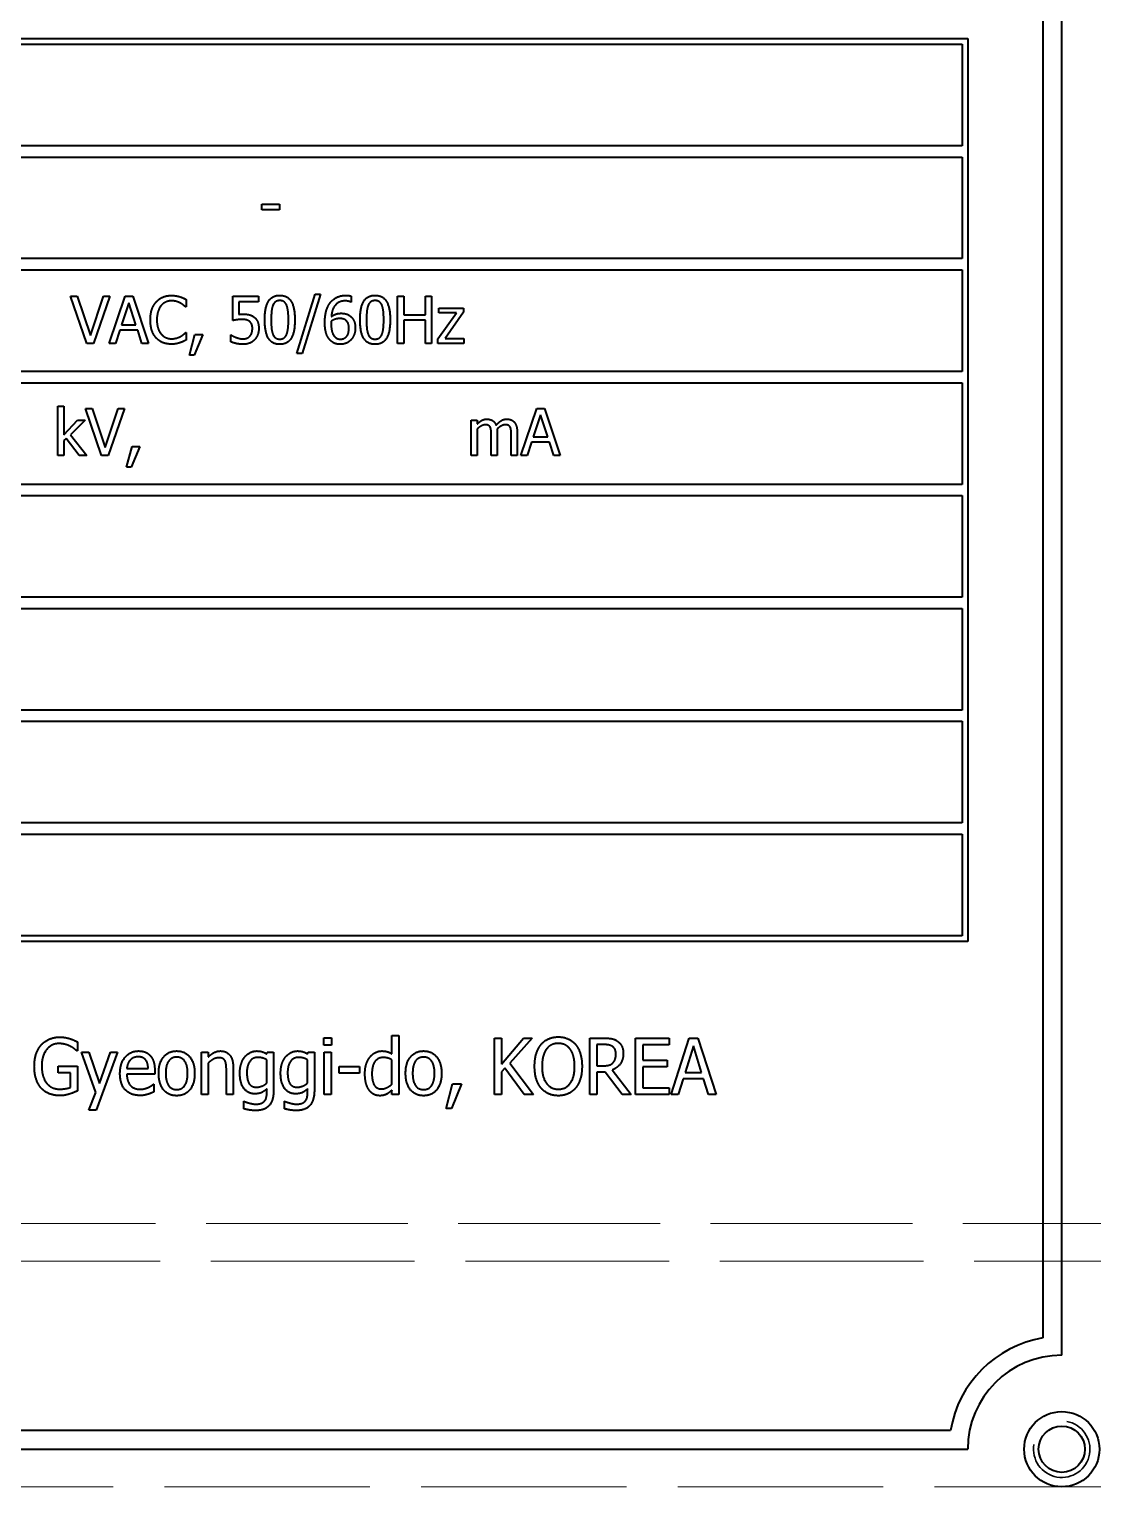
# Model space of a CAD drawing. Header units: millimetres. Extents: x 0 to 5945, y 0 to 4205.
# Drawn here: x 4802 to 4858.5, y 1666.7 to 1744.2 of the extents above; entities that cross this region are included whole.
import ezdxf

# ---------------------------------------------------------------- set-up
doc = ezdxf.new("R2010")
doc.units = ezdxf.units.MM
doc.header["$LTSCALE"] = 5
doc.linetypes.add('DASHED', pattern=[0.2067, 0.1654, -0.0413])
for name, color, linetype, lineweight in [('가려진 것(ISO)', 2, 'DASHED', 18), ('가시적인 것(ISO)', 3, 'Continuous', 40), ('가시적인 좁은 것(ISO)', 3, 'Continuous', 35)]:
    doc.layers.add(name, color=color, linetype=linetype, lineweight=lineweight)

msp = doc.modelspace()

# ---------------------------------------------------------------- linework, layer by layer
at = {"layer": '가려진 것(ISO)', "ltscale": 12.977034}
msp.add_line((5009.874, 1680.721), (4553.874, 1680.721), dxfattribs=at)
at = {"layer": '가려진 것(ISO)', "ltscale": 13.090868}
msp.add_line((5011.874, 1678.721), (4551.874, 1678.721), dxfattribs=at)
at = {"layer": '가려진 것(ISO)', "ltscale": 13.204701}
msp.add_line((4549.874, 1666.721), (5013.874, 1666.721), dxfattribs=at)
at = {"layer": '가시적인 것(ISO)'}
for p, q in [((4856.874, 1673.721), (4856.874, 1773.721)), ((4855.874, 1772.805), (4855.874, 1674.637)), ((4759.874, 1743.721), (4851.874, 1743.721)), ((4760.174, 1743.421), (4851.574, 1743.421)), ((4851.574, 1743.421), (4851.574, 1738.021)), ((4851.874, 1743.721), (4851.874, 1695.721)), ((4851.574, 1738.021), (4760.174, 1738.021)), ((4760.174, 1737.421), (4851.574, 1737.421)), ((4851.574, 1737.421), (4851.574, 1732.021)), ((4814.344, 1734.613), (4814.344, 1734.917)), ((4814.344, 1734.917), (4815.29, 1734.917)), ((4815.29, 1734.613), (4814.344, 1734.613)), ((4815.29, 1734.917), (4815.29, 1734.613)), ((4851.574, 1732.021), (4760.174, 1732.021)), ((4760.174, 1731.421), (4851.574, 1731.421)), ((4851.574, 1731.421), (4851.574, 1726.021)), ((4805.036, 1727.517), (4804.175, 1730.017)), ((4804.175, 1730.017), (4804.532, 1730.017)), ((4804.532, 1730.017), (4805.225, 1727.941)), ((4805.225, 1727.941), (4805.918, 1730.017)), ((4806.256, 1730.017), (4805.395, 1727.517)), ((4805.918, 1730.017), (4806.256, 1730.017)), ((4806.226, 1727.517), (4807.068, 1730.017)), ((4807.068, 1730.017), (4807.478, 1730.017)), ((4807.478, 1730.017), (4808.32, 1727.517)), ((4810.312, 1729.851), (4810.312, 1729.45)), ((4812.796, 1728.729), (4812.796, 1730.017)), ((4812.796, 1730.017), (4814.167, 1730.017)), ((4814.167, 1730.017), (4814.167, 1729.723)), ((4816.195, 1726.974), (4817.17, 1730.129)), ((4817.457, 1730.129), (4816.479, 1726.974)), ((4817.17, 1730.129), (4817.457, 1730.129)), ((4819.096, 1730.029), (4819.096, 1729.707)), ((4821.556, 1727.517), (4821.556, 1730.017)), ((4821.556, 1730.017), (4821.888, 1730.017)), ((4821.888, 1730.017), (4821.888, 1729.037)), ((4823.039, 1729.037), (4823.039, 1730.017)), ((4823.039, 1730.017), (4823.371, 1730.017)), ((4823.371, 1730.017), (4823.371, 1727.517)), ((4807.265, 1729.677), (4806.88, 1728.5)), ((4807.652, 1728.5), (4807.265, 1729.677)), ((4810.312, 1729.45), (4810.286, 1729.45)), ((4814.167, 1729.723), (4813.118, 1729.723)), ((4813.118, 1729.723), (4813.118, 1729.057)), ((4819.096, 1729.707), (4819.082, 1729.707)), ((4821.888, 1729.037), (4823.039, 1729.037)), ((4823.707, 1727.752), (4824.688, 1729.134)), ((4823.748, 1729.134), (4823.748, 1729.393)), ((4823.748, 1729.393), (4825.067, 1729.393)), ((4824.688, 1729.134), (4823.748, 1729.134)), ((4825.067, 1729.168), (4824.082, 1727.783)), ((4825.067, 1729.393), (4825.067, 1729.168)), ((4806.88, 1728.5), (4807.652, 1728.5)), ((4823.039, 1728.741), (4821.888, 1728.741)), ((4821.888, 1728.741), (4821.888, 1727.517)), ((4823.039, 1727.517), (4823.039, 1728.741)), ((4805.395, 1727.517), (4805.036, 1727.517)), ((4806.562, 1727.517), (4806.226, 1727.517)), ((4806.789, 1728.216), (4806.562, 1727.517)), ((4807.743, 1728.216), (4806.789, 1728.216)), ((4807.97, 1727.517), (4807.743, 1728.216)), ((4808.32, 1727.517), (4807.97, 1727.517)), ((4810.288, 1728.085), (4810.312, 1728.085)), ((4810.312, 1728.085), (4810.312, 1727.687)), ((4810.492, 1726.895), (4810.788, 1727.995)), ((4811.207, 1727.995), (4810.737, 1726.895)), ((4810.788, 1727.995), (4811.207, 1727.995)), ((4812.692, 1727.606), (4812.692, 1727.961)), ((4812.692, 1727.961), (4812.717, 1727.961)), ((4821.888, 1727.517), (4821.556, 1727.517)), ((4823.371, 1727.517), (4823.039, 1727.517)), ((4823.707, 1727.517), (4823.707, 1727.752)), ((4825.085, 1727.517), (4823.707, 1727.517)), ((4824.082, 1727.783), (4825.085, 1727.783)), ((4825.085, 1727.783), (4825.085, 1727.517)), ((4810.737, 1726.895), (4810.492, 1726.895)), ((4816.479, 1726.974), (4816.195, 1726.974)), ((4851.574, 1726.021), (4760.174, 1726.021)), ((4760.174, 1725.421), (4851.574, 1725.421)), ((4851.574, 1725.421), (4851.574, 1720.021)), ((4803.491, 1721.56), (4803.491, 1724.171)), ((4803.491, 1724.171), (4803.807, 1724.171)), ((4803.807, 1724.171), (4803.807, 1722.644)), ((4805.82, 1721.56), (4804.959, 1724.06)), ((4804.959, 1724.06), (4805.316, 1724.06)), ((4805.316, 1724.06), (4806.009, 1721.983)), ((4806.009, 1721.983), (4806.702, 1724.06)), ((4807.04, 1724.06), (4806.179, 1721.56)), ((4806.702, 1724.06), (4807.04, 1724.06)), ((4828.118, 1721.56), (4828.961, 1724.06)), ((4829.157, 1723.719), (4828.772, 1722.542)), ((4828.961, 1724.06), (4829.37, 1724.06)), ((4829.544, 1722.542), (4829.157, 1723.719)), ((4829.37, 1724.06), (4830.213, 1721.56)), ((4803.807, 1722.644), (4804.548, 1723.436)), ((4804.941, 1723.436), (4804.171, 1722.652)), ((4804.548, 1723.436), (4804.941, 1723.436)), ((4825.476, 1721.56), (4825.476, 1723.436)), ((4825.476, 1723.436), (4825.792, 1723.436)), ((4825.792, 1723.436), (4825.792, 1723.229)), ((4825.792, 1722.962), (4825.792, 1721.56)), ((4803.932, 1722.465), (4803.807, 1722.344)), ((4803.807, 1722.344), (4803.807, 1721.56)), ((4804.629, 1721.56), (4803.932, 1722.465)), ((4804.171, 1722.652), (4805.044, 1721.56)), ((4826.54, 1721.56), (4826.54, 1722.646)), ((4826.856, 1722.796), (4826.856, 1721.56)), ((4827.603, 1721.56), (4827.603, 1722.646)), ((4827.919, 1722.796), (4827.919, 1721.56)), ((4828.681, 1722.259), (4828.454, 1721.56)), ((4829.635, 1722.259), (4828.681, 1722.259)), ((4828.772, 1722.542), (4829.544, 1722.542)), ((4829.862, 1721.56), (4829.635, 1722.259)), ((4803.807, 1721.56), (4803.491, 1721.56)), ((4805.044, 1721.56), (4804.629, 1721.56)), ((4806.179, 1721.56), (4805.82, 1721.56)), ((4807.149, 1720.938), (4807.445, 1722.038)), ((4807.865, 1722.038), (4807.395, 1720.938)), ((4807.445, 1722.038), (4807.865, 1722.038)), ((4825.792, 1721.56), (4825.476, 1721.56)), ((4826.856, 1721.56), (4826.54, 1721.56)), ((4827.919, 1721.56), (4827.603, 1721.56)), ((4828.454, 1721.56), (4828.118, 1721.56)), ((4830.213, 1721.56), (4829.862, 1721.56)), ((4807.395, 1720.938), (4807.149, 1720.938)), ((4851.574, 1720.021), (4760.174, 1720.021)), ((4760.174, 1719.421), (4851.574, 1719.421)), ((4851.574, 1719.421), (4851.574, 1714.021)), ((4851.574, 1714.021), (4760.174, 1714.021)), ((4760.174, 1713.421), (4851.574, 1713.421)), ((4851.574, 1713.421), (4851.574, 1708.021)), ((4851.574, 1708.021), (4760.174, 1708.021)), ((4760.174, 1707.421), (4851.574, 1707.421)), ((4851.574, 1707.421), (4851.574, 1702.021)), ((4851.574, 1702.021), (4760.174, 1702.021)), ((4760.174, 1701.421), (4851.574, 1701.421)), ((4851.574, 1701.421), (4851.574, 1696.021)), ((4851.874, 1695.721), (4759.874, 1695.721)), ((4851.574, 1696.021), (4760.174, 1696.021)), ((4804.538, 1690.376), (4804.538, 1689.894)), ((4817.641, 1690.205), (4817.641, 1690.599)), ((4817.641, 1690.599), (4818.05, 1690.599)), ((4818.05, 1690.599), (4818.05, 1690.205)), ((4821.259, 1689.741), (4821.259, 1690.714)), ((4821.259, 1690.714), (4821.619, 1690.714)), ((4821.619, 1690.714), (4821.619, 1687.58)), ((4826.707, 1687.58), (4826.707, 1690.58)), ((4826.707, 1690.58), (4827.086, 1690.58)), ((4827.086, 1689.199), (4828.253, 1690.58)), ((4827.086, 1690.58), (4827.086, 1689.199)), ((4828.715, 1690.58), (4827.536, 1689.24)), ((4828.253, 1690.58), (4828.715, 1690.58)), ((4831.781, 1690.58), (4832.515, 1690.58)), ((4831.781, 1687.58), (4831.781, 1690.58)), ((4834.212, 1687.58), (4834.212, 1690.58)), ((4834.212, 1690.58), (4835.994, 1690.58)), ((4835.994, 1690.58), (4835.994, 1690.225)), ((4836.101, 1687.58), (4837.061, 1690.58)), ((4837.061, 1690.58), (4837.53, 1690.58)), ((4837.53, 1690.58), (4838.491, 1687.58)), ((4804.538, 1689.894), (4804.506, 1689.894)), ((4805.525, 1687.692), (4804.749, 1689.831)), ((4804.749, 1689.831), (4805.138, 1689.831)), ((4805.138, 1689.831), (4805.719, 1688.166)), ((4806.677, 1689.831), (4805.527, 1686.751)), ((4805.719, 1688.166), (4806.3, 1689.831)), ((4806.3, 1689.831), (4806.677, 1689.831)), ((4811.138, 1687.58), (4811.138, 1689.831)), ((4811.138, 1689.831), (4811.498, 1689.831)), ((4811.498, 1689.831), (4811.498, 1689.581)), ((4814.61, 1689.736), (4814.632, 1689.831)), ((4814.632, 1689.831), (4814.97, 1689.831)), ((4814.97, 1689.831), (4814.97, 1687.838)), ((4816.776, 1689.736), (4816.798, 1689.831)), ((4816.798, 1689.831), (4817.136, 1689.831)), ((4817.136, 1689.831), (4817.136, 1687.838)), ((4818.05, 1690.205), (4817.641, 1690.205)), ((4817.663, 1687.58), (4817.663, 1689.831)), ((4817.663, 1689.831), (4818.023, 1689.831)), ((4818.023, 1689.831), (4818.023, 1687.58)), ((4832.534, 1690.235), (4832.16, 1690.235)), ((4832.16, 1690.235), (4832.16, 1689.107)), ((4835.994, 1690.225), (4834.591, 1690.225)), ((4834.591, 1690.225), (4834.591, 1689.403)), ((4837.285, 1690.171), (4836.847, 1688.759)), ((4837.725, 1688.759), (4837.285, 1690.171)), ((4803.517, 1688.739), (4803.517, 1689.09)), ((4803.517, 1689.09), (4804.55, 1689.09)), ((4804.175, 1688.739), (4803.517, 1688.739)), ((4804.175, 1687.964), (4804.175, 1688.739)), ((4804.55, 1689.09), (4804.55, 1687.779)), ((4807.166, 1688.956), (4808.299, 1688.956)), ((4808.649, 1688.873), (4808.649, 1688.667)), ((4811.498, 1689.262), (4811.498, 1687.58)), ((4812.458, 1687.58), (4812.458, 1688.863)), ((4812.818, 1689.041), (4812.818, 1687.58)), ((4814.61, 1688.19), (4814.61, 1689.427)), ((4816.776, 1688.19), (4816.776, 1689.427)), ((4818.463, 1688.71), (4818.463, 1689.075)), ((4818.463, 1689.075), (4819.542, 1689.075)), ((4819.542, 1689.075), (4819.542, 1688.71)), ((4821.259, 1688.127), (4821.259, 1689.427)), ((4827.254, 1688.975), (4827.086, 1688.778)), ((4827.086, 1688.778), (4827.086, 1687.58)), ((4828.292, 1687.58), (4827.254, 1688.975)), ((4827.536, 1689.24), (4828.783, 1687.58)), ((4832.16, 1689.107), (4832.493, 1689.107)), ((4832.593, 1688.773), (4832.16, 1688.773)), ((4832.16, 1688.773), (4832.16, 1687.58)), ((4833.495, 1687.58), (4832.593, 1688.773)), ((4832.972, 1688.885), (4833.986, 1687.58)), ((4834.591, 1689.403), (4835.899, 1689.403)), ((4835.899, 1689.048), (4834.591, 1689.048)), ((4834.591, 1689.048), (4834.591, 1687.935)), ((4835.899, 1689.403), (4835.899, 1689.048)), ((4836.847, 1688.759), (4837.725, 1688.759)), ((4808.649, 1688.667), (4807.166, 1688.667)), ((4808.585, 1688.132), (4808.607, 1688.132)), ((4808.607, 1688.132), (4808.607, 1687.718)), ((4819.542, 1688.71), (4818.463, 1688.71)), ((4824.147, 1686.833), (4824.483, 1688.154)), ((4824.961, 1688.154), (4824.427, 1686.833)), ((4824.483, 1688.154), (4824.961, 1688.154)), ((4836.743, 1688.419), (4836.485, 1687.58)), ((4837.832, 1688.419), (4836.743, 1688.419)), ((4838.089, 1687.58), (4837.832, 1688.419)), ((4805.143, 1686.751), (4805.525, 1687.692)), ((4811.498, 1687.58), (4811.138, 1687.58)), ((4812.818, 1687.58), (4812.458, 1687.58)), ((4813.38, 1686.826), (4813.38, 1687.22)), ((4813.38, 1687.22), (4813.399, 1687.22)), ((4814.61, 1687.682), (4814.61, 1687.879)), ((4815.546, 1686.826), (4815.546, 1687.22)), ((4815.546, 1687.22), (4815.565, 1687.22)), ((4816.776, 1687.682), (4816.776, 1687.879)), ((4818.023, 1687.58), (4817.663, 1687.58)), ((4821.259, 1687.58), (4821.259, 1687.808)), ((4821.619, 1687.58), (4821.259, 1687.58)), ((4827.086, 1687.58), (4826.707, 1687.58)), ((4828.783, 1687.58), (4828.292, 1687.58)), ((4832.16, 1687.58), (4831.781, 1687.58)), ((4833.986, 1687.58), (4833.495, 1687.58)), ((4835.994, 1687.58), (4834.212, 1687.58)), ((4834.591, 1687.935), (4835.994, 1687.935)), ((4835.994, 1687.935), (4835.994, 1687.58)), ((4836.485, 1687.58), (4836.101, 1687.58)), ((4838.491, 1687.58), (4838.089, 1687.58)), ((4805.527, 1686.751), (4805.143, 1686.751)), ((4824.427, 1686.833), (4824.147, 1686.833)), ((4850.958, 1669.721), (4712.79, 1669.721)), ((4711.874, 1668.721), (4851.874, 1668.721))]:
    msp.add_line(p, q, dxfattribs=at)
for radius in [2, 1.229]:
    msp.add_circle((4856.874, 1668.721), radius, dxfattribs=at)
for radius, start, end in [(6, 99.59407, 170.40593), (5, 90, 180)]:
    msp.add_arc((4856.874, 1668.721), radius, start, end, dxfattribs=at)
for points in [[(4808.728, 1729.717), (4808.878, 1729.886), (4809.287, 1730.062), (4809.54, 1730.062)], [(4809.54, 1730.062), (4809.666, 1730.062), (4809.886, 1730.025), (4809.98, 1729.997)], [(4809.98, 1729.997), (4810.061, 1729.971), (4810.229, 1729.896), (4810.312, 1729.851)], [(4814.5, 1728.765), (4814.5, 1729.442), (4814.891, 1730.068), (4815.3, 1730.068)], [(4815.3, 1730.068), (4815.711, 1730.068), (4816.098, 1729.42), (4816.098, 1728.767)], [(4817.966, 1729.661), (4818.102, 1729.851), (4818.531, 1730.064), (4818.813, 1730.064)], [(4818.813, 1730.064), (4818.896, 1730.064), (4819.042, 1730.048), (4819.096, 1730.029)], [(4819.566, 1728.765), (4819.566, 1729.442), (4819.957, 1730.068), (4820.367, 1730.068)], [(4820.367, 1730.068), (4820.778, 1730.068), (4821.165, 1729.42), (4821.165, 1728.767)], [(4808.416, 1728.765), (4808.416, 1729.079), (4808.576, 1729.545), (4808.728, 1729.717)], [(4808.985, 1729.521), (4808.88, 1729.393), (4808.762, 1729.006), (4808.762, 1728.765)], [(4809.538, 1729.778), (4809.378, 1729.778), (4809.092, 1729.647), (4808.985, 1729.521)], [(4810.004, 1729.659), (4809.909, 1729.711), (4809.684, 1729.778), (4809.538, 1729.778)], [(4810.286, 1729.45), (4810.241, 1729.491), (4810.103, 1729.604), (4810.004, 1729.659)], [(4813.118, 1729.057), (4813.179, 1729.065), (4813.296, 1729.071), (4813.345, 1729.071)], [(4813.345, 1729.071), (4813.537, 1729.071), (4813.803, 1729.008), (4813.924, 1728.915)], [(4814.927, 1729.527), (4814.876, 1729.399), (4814.84, 1729.01), (4814.84, 1728.765)], [(4815.3, 1729.79), (4815.16, 1729.79), (4814.98, 1729.659), (4814.927, 1729.527)], [(4815.666, 1729.531), (4815.616, 1729.659), (4815.44, 1729.79), (4815.3, 1729.79)], [(4815.758, 1728.767), (4815.758, 1729.025), (4815.717, 1729.403), (4815.666, 1729.531)], [(4817.692, 1728.615), (4817.692, 1728.941), (4817.826, 1729.466), (4817.966, 1729.661)], [(4818.768, 1729.774), (4818.456, 1729.774), (4818.073, 1729.353), (4818.037, 1728.939)], [(4818.037, 1728.939), (4818.156, 1729.023), (4818.408, 1729.114), (4818.557, 1729.114)], [(4818.557, 1729.114), (4818.703, 1729.114), (4818.922, 1729.055), (4819.042, 1728.966)], [(4819.082, 1729.707), (4819.036, 1729.732), (4818.865, 1729.774), (4818.768, 1729.774)], [(4819.994, 1729.527), (4819.943, 1729.399), (4819.907, 1729.01), (4819.907, 1728.765)], [(4820.367, 1729.79), (4820.227, 1729.79), (4820.047, 1729.659), (4819.994, 1729.527)], [(4820.733, 1729.531), (4820.683, 1729.659), (4820.506, 1729.79), (4820.367, 1729.79)], [(4820.824, 1728.767), (4820.824, 1729.025), (4820.784, 1729.403), (4820.733, 1729.531)], [(4808.73, 1727.801), (4808.58, 1727.963), (4808.416, 1728.449), (4808.416, 1728.765)], [(4808.762, 1728.765), (4808.762, 1728.508), (4808.886, 1728.137), (4808.993, 1728.01)], [(4813.29, 1728.79), (4813.152, 1728.79), (4812.879, 1728.747), (4812.796, 1728.729)], [(4813.699, 1728.674), (4813.628, 1728.737), (4813.418, 1728.79), (4813.29, 1728.79)], [(4813.841, 1728.313), (4813.841, 1728.447), (4813.768, 1728.617), (4813.699, 1728.674)], [(4813.713, 1727.906), (4813.776, 1727.981), (4813.841, 1728.18), (4813.841, 1728.313)], [(4813.924, 1728.915), (4814.048, 1728.822), (4814.181, 1728.538), (4814.181, 1728.311)], [(4814.181, 1728.311), (4814.181, 1728.131), (4814.066, 1727.823), (4813.961, 1727.71)], [(4815.3, 1727.465), (4814.886, 1727.465), (4814.5, 1728.107), (4814.5, 1728.765)], [(4814.84, 1728.765), (4814.84, 1728.502), (4814.872, 1728.149), (4814.925, 1728.012)], [(4816.098, 1728.767), (4816.098, 1728.095), (4815.707, 1727.465), (4815.3, 1727.465)], [(4815.668, 1728.006), (4815.717, 1728.129), (4815.758, 1728.51), (4815.758, 1728.767)], [(4817.968, 1727.691), (4817.838, 1727.827), (4817.692, 1728.283), (4817.692, 1728.615)], [(4818.037, 1728.698), (4818.035, 1728.662), (4818.031, 1728.593), (4818.031, 1728.54)], [(4818.031, 1728.54), (4818.031, 1728.281), (4818.132, 1727.963), (4818.209, 1727.88)], [(4818.483, 1728.836), (4818.365, 1728.836), (4818.144, 1728.765), (4818.037, 1728.698)], [(4818.803, 1728.749), (4818.736, 1728.802), (4818.57, 1728.836), (4818.483, 1728.836)], [(4818.521, 1727.738), (4818.724, 1727.738), (4818.973, 1728.026), (4818.973, 1728.313)], [(4818.973, 1728.313), (4818.973, 1728.467), (4818.892, 1728.676), (4818.803, 1728.749)], [(4819.042, 1728.966), (4819.179, 1728.862), (4819.313, 1728.542), (4819.313, 1728.328)], [(4819.313, 1728.328), (4819.313, 1728.135), (4819.186, 1727.809), (4819.078, 1727.7)], [(4820.367, 1727.465), (4819.953, 1727.465), (4819.566, 1728.107), (4819.566, 1728.765)], [(4819.907, 1728.765), (4819.907, 1728.502), (4819.939, 1728.149), (4819.992, 1728.012)], [(4821.165, 1728.767), (4821.165, 1728.095), (4820.774, 1727.465), (4820.367, 1727.465)], [(4820.735, 1728.006), (4820.784, 1728.129), (4820.824, 1728.51), (4820.824, 1728.767)], [(4809.534, 1727.473), (4809.291, 1727.473), (4808.88, 1727.637), (4808.73, 1727.801)], [(4808.993, 1728.01), (4809.098, 1727.886), (4809.38, 1727.76), (4809.538, 1727.76)], [(4809.98, 1727.546), (4809.87, 1727.509), (4809.684, 1727.473), (4809.534, 1727.473)], [(4809.538, 1727.76), (4809.682, 1727.76), (4809.927, 1727.831), (4810.022, 1727.884)], [(4810.312, 1727.687), (4810.229, 1727.649), (4810.083, 1727.578), (4809.98, 1727.546)], [(4810.022, 1727.884), (4810.113, 1727.937), (4810.249, 1728.046), (4810.288, 1728.085)], [(4813.347, 1727.465), (4813.168, 1727.465), (4812.82, 1727.544), (4812.692, 1727.606)], [(4812.717, 1727.961), (4812.755, 1727.933), (4812.899, 1727.86), (4812.986, 1727.827)], [(4812.986, 1727.827), (4813.085, 1727.793), (4813.25, 1727.754), (4813.353, 1727.754)], [(4813.961, 1727.71), (4813.855, 1727.596), (4813.541, 1727.465), (4813.347, 1727.465)], [(4813.353, 1727.754), (4813.454, 1727.754), (4813.645, 1727.827), (4813.713, 1727.906)], [(4814.925, 1728.012), (4814.974, 1727.882), (4815.154, 1727.742), (4815.3, 1727.742)], [(4815.3, 1727.742), (4815.438, 1727.742), (4815.618, 1727.874), (4815.668, 1728.006)], [(4818.519, 1727.465), (4818.351, 1727.465), (4818.073, 1727.578), (4817.968, 1727.691)], [(4818.209, 1727.88), (4818.28, 1727.801), (4818.434, 1727.738), (4818.521, 1727.738)], [(4819.078, 1727.7), (4818.967, 1727.584), (4818.687, 1727.465), (4818.519, 1727.465)], [(4819.992, 1728.012), (4820.04, 1727.882), (4820.221, 1727.742), (4820.367, 1727.742)], [(4820.367, 1727.742), (4820.504, 1727.742), (4820.685, 1727.874), (4820.735, 1728.006)], [(4825.792, 1723.229), (4825.916, 1723.353), (4826.159, 1723.488), (4826.305, 1723.488)], [(4826.224, 1723.189), (4826.122, 1723.189), (4825.897, 1723.061), (4825.792, 1722.962)], [(4826.487, 1723.057), (4826.455, 1723.124), (4826.331, 1723.189), (4826.224, 1723.189)], [(4826.305, 1723.488), (4826.471, 1723.488), (4826.728, 1723.337), (4826.795, 1723.164)], [(4826.54, 1722.646), (4826.54, 1722.775), (4826.519, 1722.996), (4826.487, 1723.057)], [(4826.795, 1723.164), (4826.939, 1723.324), (4827.21, 1723.488), (4827.368, 1723.488)], [(4827.287, 1723.189), (4827.19, 1723.189), (4826.967, 1723.069), (4826.85, 1722.956)], [(4826.85, 1722.956), (4826.852, 1722.927), (4826.856, 1722.848), (4826.856, 1722.796)], [(4827.551, 1723.057), (4827.518, 1723.124), (4827.395, 1723.189), (4827.287, 1723.189)], [(4827.368, 1723.488), (4827.49, 1723.488), (4827.688, 1723.414), (4827.761, 1723.328)], [(4827.603, 1722.646), (4827.603, 1722.775), (4827.583, 1722.996), (4827.551, 1723.057)], [(4827.761, 1723.328), (4827.836, 1723.243), (4827.919, 1722.988), (4827.919, 1722.796)], [(4802.619, 1690.222), (4802.795, 1690.419), (4803.303, 1690.633), (4803.606, 1690.633)], [(4803.56, 1690.288), (4803.149, 1690.288), (4802.641, 1689.637), (4802.641, 1689.094)], [(4804.146, 1690.147), (4804.03, 1690.208), (4803.733, 1690.288), (4803.56, 1690.288)], [(4803.606, 1690.633), (4803.75, 1690.633), (4804.012, 1690.59), (4804.134, 1690.551)], [(4804.134, 1690.551), (4804.229, 1690.521), (4804.465, 1690.415), (4804.538, 1690.376)], [(4829.189, 1690.237), (4829.354, 1690.436), (4829.819, 1690.643), (4830.106, 1690.643)], [(4830.108, 1690.298), (4829.901, 1690.298), (4829.593, 1690.147), (4829.474, 1689.987)], [(4830.106, 1690.643), (4830.397, 1690.643), (4830.864, 1690.429), (4831.025, 1690.237)], [(4830.74, 1689.987), (4830.626, 1690.142), (4830.307, 1690.298), (4830.108, 1690.298)], [(4832.515, 1690.58), (4832.76, 1690.58), (4833.091, 1690.524), (4833.239, 1690.422)], [(4833.239, 1690.422), (4833.388, 1690.32), (4833.563, 1690.001), (4833.563, 1689.765)], [(4802.247, 1689.082), (4802.247, 1689.444), (4802.44, 1690.018), (4802.619, 1690.222)], [(4804.506, 1689.894), (4804.436, 1689.96), (4804.282, 1690.079), (4804.146, 1690.147)], [(4806.801, 1688.693), (4806.801, 1689.243), (4807.348, 1689.894), (4807.79, 1689.894)], [(4807.769, 1689.583), (4807.625, 1689.583), (4807.423, 1689.493), (4807.343, 1689.406)], [(4808.177, 1689.408), (4808.114, 1689.493), (4807.914, 1689.583), (4807.769, 1689.583)], [(4807.79, 1689.894), (4807.99, 1689.894), (4808.296, 1689.773), (4808.41, 1689.644)], [(4808.41, 1689.644), (4808.527, 1689.515), (4808.649, 1689.143), (4808.649, 1688.873)], [(4808.86, 1688.705), (4808.86, 1689.269), (4809.385, 1689.894), (4809.816, 1689.894)], [(4809.816, 1689.568), (4809.536, 1689.568), (4809.232, 1689.143), (4809.232, 1688.705)], [(4809.816, 1689.894), (4810.248, 1689.894), (4810.769, 1689.272), (4810.769, 1688.705)], [(4810.397, 1688.705), (4810.397, 1689.143), (4810.095, 1689.568), (4809.816, 1689.568)], [(4811.498, 1689.581), (4811.658, 1689.734), (4811.972, 1689.894), (4812.147, 1689.894)], [(4812.052, 1689.534), (4811.918, 1689.534), (4811.634, 1689.384), (4811.498, 1689.262)], [(4812.39, 1689.367), (4812.346, 1689.452), (4812.188, 1689.534), (4812.052, 1689.534)], [(4812.147, 1689.894), (4812.463, 1689.894), (4812.818, 1689.457), (4812.818, 1689.041)], [(4813.175, 1688.727), (4813.175, 1689.007), (4813.324, 1689.44), (4813.45, 1689.593)], [(4813.45, 1689.593), (4813.572, 1689.736), (4813.902, 1689.894), (4814.077, 1689.894)], [(4814.136, 1689.554), (4813.861, 1689.554), (4813.547, 1689.131), (4813.547, 1688.735)], [(4814.077, 1689.894), (4814.245, 1689.894), (4814.488, 1689.812), (4814.61, 1689.736)], [(4814.61, 1689.427), (4814.476, 1689.496), (4814.247, 1689.554), (4814.136, 1689.554)], [(4815.342, 1688.727), (4815.342, 1689.007), (4815.49, 1689.44), (4815.616, 1689.593)], [(4815.616, 1689.593), (4815.738, 1689.736), (4816.068, 1689.894), (4816.243, 1689.894)], [(4816.302, 1689.554), (4816.027, 1689.554), (4815.713, 1689.131), (4815.713, 1688.735)], [(4816.243, 1689.894), (4816.411, 1689.894), (4816.654, 1689.812), (4816.776, 1689.736)], [(4816.776, 1689.427), (4816.642, 1689.496), (4816.414, 1689.554), (4816.302, 1689.554)], [(4819.824, 1688.688), (4819.824, 1688.985), (4819.97, 1689.418), (4820.099, 1689.581)], [(4820.099, 1689.581), (4820.216, 1689.726), (4820.547, 1689.894), (4820.729, 1689.894)], [(4820.787, 1689.547), (4820.51, 1689.547), (4820.196, 1689.109), (4820.196, 1688.696)], [(4820.729, 1689.894), (4820.889, 1689.894), (4821.128, 1689.819), (4821.259, 1689.741)], [(4821.259, 1689.427), (4821.125, 1689.496), (4820.911, 1689.547), (4820.787, 1689.547)], [(4821.988, 1688.705), (4821.988, 1689.269), (4822.513, 1689.894), (4822.944, 1689.894)], [(4822.944, 1689.568), (4822.664, 1689.568), (4822.36, 1689.143), (4822.36, 1688.705)], [(4822.944, 1689.894), (4823.376, 1689.894), (4823.897, 1689.272), (4823.897, 1688.705)], [(4823.525, 1688.705), (4823.525, 1689.143), (4823.223, 1689.568), (4822.944, 1689.568)], [(4828.846, 1689.08), (4828.846, 1689.457), (4829.024, 1690.03), (4829.189, 1690.237)], [(4829.474, 1689.987), (4829.362, 1689.833), (4829.24, 1689.372), (4829.24, 1689.08)], [(4830.974, 1689.08), (4830.974, 1689.376), (4830.852, 1689.836), (4830.74, 1689.987)], [(4831.025, 1690.237), (4831.188, 1690.038), (4831.367, 1689.454), (4831.367, 1689.08)], [(4832.989, 1690.132), (4832.909, 1690.188), (4832.695, 1690.235), (4832.534, 1690.235)], [(4833.563, 1689.765), (4833.563, 1689.437), (4833.247, 1688.992), (4832.972, 1688.885)], [(4833.169, 1689.734), (4833.169, 1689.865), (4833.081, 1690.067), (4832.989, 1690.132)], [(4833.008, 1689.262), (4833.091, 1689.345), (4833.169, 1689.578), (4833.169, 1689.734)], [(4802.619, 1687.913), (4802.44, 1688.112), (4802.247, 1688.701), (4802.247, 1689.082)], [(4802.641, 1689.094), (4802.641, 1688.793), (4802.775, 1688.341), (4802.901, 1688.185)], [(4807.343, 1689.406), (4807.26, 1689.316), (4807.178, 1689.099), (4807.166, 1688.956)], [(4808.299, 1688.956), (4808.294, 1689.109), (4808.233, 1689.333), (4808.177, 1689.408)], [(4812.458, 1688.863), (4812.458, 1689.019), (4812.429, 1689.286), (4812.39, 1689.367)], [(4813.973, 1687.619), (4813.608, 1687.619), (4813.175, 1688.19), (4813.175, 1688.727)], [(4813.547, 1688.735), (4813.547, 1688.36), (4813.786, 1687.969), (4814.055, 1687.969)], [(4816.139, 1687.619), (4815.774, 1687.619), (4815.342, 1688.19), (4815.342, 1688.727)], [(4815.713, 1688.735), (4815.713, 1688.36), (4815.952, 1687.969), (4816.222, 1687.969)], [(4829.187, 1687.925), (4829.021, 1688.124), (4828.846, 1688.71), (4828.846, 1689.08)], [(4829.24, 1689.08), (4829.24, 1688.489), (4829.712, 1687.862), (4830.108, 1687.862)], [(4830.108, 1687.862), (4830.504, 1687.862), (4830.974, 1688.489), (4830.974, 1689.08)], [(4831.367, 1689.08), (4831.367, 1688.715), (4831.192, 1688.124), (4831.025, 1687.925)], [(4832.493, 1689.107), (4832.656, 1689.107), (4832.916, 1689.167), (4833.008, 1689.262)], [(4802.901, 1688.185), (4803.025, 1688.03), (4803.371, 1687.867), (4803.587, 1687.867)], [(4803.587, 1687.867), (4803.747, 1687.867), (4804.066, 1687.915), (4804.175, 1687.964)], [(4807.876, 1687.529), (4807.365, 1687.529), (4806.801, 1688.134), (4806.801, 1688.693)], [(4807.166, 1688.667), (4807.166, 1688.275), (4807.54, 1687.859), (4807.873, 1687.859)], [(4807.873, 1687.859), (4807.99, 1687.859), (4808.218, 1687.915), (4808.311, 1687.959)], [(4808.311, 1687.959), (4808.408, 1688.008), (4808.542, 1688.093), (4808.585, 1688.132)], [(4809.816, 1687.517), (4809.371, 1687.517), (4808.86, 1688.156), (4808.86, 1688.705)], [(4809.232, 1688.705), (4809.232, 1688.28), (4809.536, 1687.842), (4809.816, 1687.842)], [(4810.769, 1688.705), (4810.769, 1688.137), (4810.248, 1687.517), (4809.816, 1687.517)], [(4809.816, 1687.842), (4810.093, 1687.842), (4810.397, 1688.273), (4810.397, 1688.705)], [(4814.055, 1687.969), (4814.194, 1687.969), (4814.491, 1688.085), (4814.61, 1688.19)], [(4816.222, 1687.969), (4816.36, 1687.969), (4816.657, 1688.085), (4816.776, 1688.19)], [(4820.046, 1687.818), (4819.939, 1687.966), (4819.824, 1688.404), (4819.824, 1688.688)], [(4820.196, 1688.696), (4820.196, 1688.297), (4820.437, 1687.876), (4820.705, 1687.876)], [(4820.705, 1687.876), (4820.846, 1687.876), (4821.132, 1688.013), (4821.259, 1688.127)], [(4822.944, 1687.517), (4822.499, 1687.517), (4821.988, 1688.156), (4821.988, 1688.705)], [(4822.36, 1688.705), (4822.36, 1688.28), (4822.664, 1687.842), (4822.944, 1687.842)], [(4823.897, 1688.705), (4823.897, 1688.137), (4823.376, 1687.517), (4822.944, 1687.517)], [(4822.944, 1687.842), (4823.221, 1687.842), (4823.525, 1688.273), (4823.525, 1688.705)], [(4803.602, 1687.521), (4803.3, 1687.521), (4802.799, 1687.716), (4802.619, 1687.913)], [(4804.129, 1687.609), (4803.988, 1687.565), (4803.762, 1687.521), (4803.602, 1687.521)], [(4804.55, 1687.779), (4804.477, 1687.745), (4804.234, 1687.641), (4804.129, 1687.609)], [(4808.282, 1687.592), (4808.177, 1687.56), (4808.007, 1687.529), (4807.876, 1687.529)], [(4808.607, 1687.718), (4808.544, 1687.692), (4808.357, 1687.614), (4808.282, 1687.592)], [(4813.399, 1687.22), (4813.436, 1687.203), (4813.577, 1687.15), (4813.666, 1687.128)], [(4814.61, 1687.879), (4814.464, 1687.745), (4814.184, 1687.619), (4813.973, 1687.619)], [(4814.97, 1687.838), (4814.97, 1687.264), (4814.495, 1686.729), (4814.007, 1686.729)], [(4814.036, 1687.069), (4814.201, 1687.069), (4814.432, 1687.162), (4814.498, 1687.244)], [(4814.498, 1687.244), (4814.561, 1687.327), (4814.61, 1687.543), (4814.61, 1687.682)], [(4815.565, 1687.22), (4815.602, 1687.203), (4815.743, 1687.15), (4815.833, 1687.128)], [(4816.776, 1687.879), (4816.63, 1687.745), (4816.35, 1687.619), (4816.139, 1687.619)], [(4817.136, 1687.838), (4817.136, 1687.264), (4816.662, 1686.729), (4816.173, 1686.729)], [(4816.202, 1687.069), (4816.367, 1687.069), (4816.598, 1687.162), (4816.664, 1687.244)], [(4816.664, 1687.244), (4816.727, 1687.327), (4816.776, 1687.543), (4816.776, 1687.682)], [(4820.619, 1687.517), (4820.444, 1687.517), (4820.148, 1687.67), (4820.046, 1687.818)], [(4820.97, 1687.597), (4820.894, 1687.558), (4820.729, 1687.517), (4820.619, 1687.517)], [(4821.259, 1687.808), (4821.174, 1687.735), (4821.052, 1687.638), (4820.97, 1687.597)], [(4830.106, 1687.517), (4829.816, 1687.517), (4829.354, 1687.723), (4829.187, 1687.925)], [(4831.025, 1687.925), (4830.85, 1687.716), (4830.385, 1687.517), (4830.106, 1687.517)], [(4814.007, 1686.729), (4813.849, 1686.729), (4813.521, 1686.782), (4813.38, 1686.826)], [(4813.666, 1687.128), (4813.766, 1687.101), (4813.936, 1687.069), (4814.036, 1687.069)], [(4816.173, 1686.729), (4816.015, 1686.729), (4815.687, 1686.782), (4815.546, 1686.826)], [(4815.833, 1687.128), (4815.932, 1687.101), (4816.102, 1687.069), (4816.202, 1687.069)]]:
    msp.add_open_spline(points, degree=2, dxfattribs=at)
at = {"layer": '가시적인 좁은 것(ISO)'}
msp.add_arc((4856.874, 1668.721), 1.5, 170, 80, dxfattribs=at)

doc.saveas('drawing.dxf')
